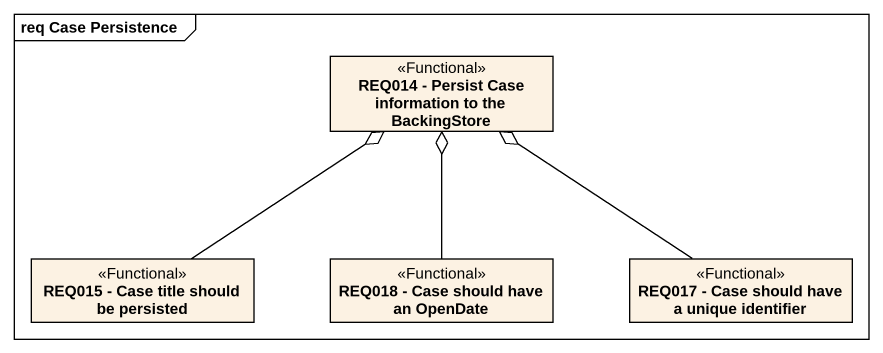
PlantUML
@startuml
mainframe req Case Persistence
hide circle
hide empty members
class "REQ014 - Persist Case information to the BackingStore" as REQ014_Persist_Case <<Functional>>
class "REQ015 - Case title should be persisted" as REQ015_Case_title_should_be <<Functional>>
class "REQ018 - Case should have an OpenDate" as REQ018_Case_should_have_an <<Functional>>
class "REQ017 - Case should have a unique identifier" as REQ017_Case_should_have_a <<Functional>>
REQ015_Case_title_should_be -up-o REQ014_Persist_Case
REQ018_Case_should_have_an -up-o REQ014_Persist_Case
REQ017_Case_should_have_a -up-o REQ014_Persist_Case
@enduml
